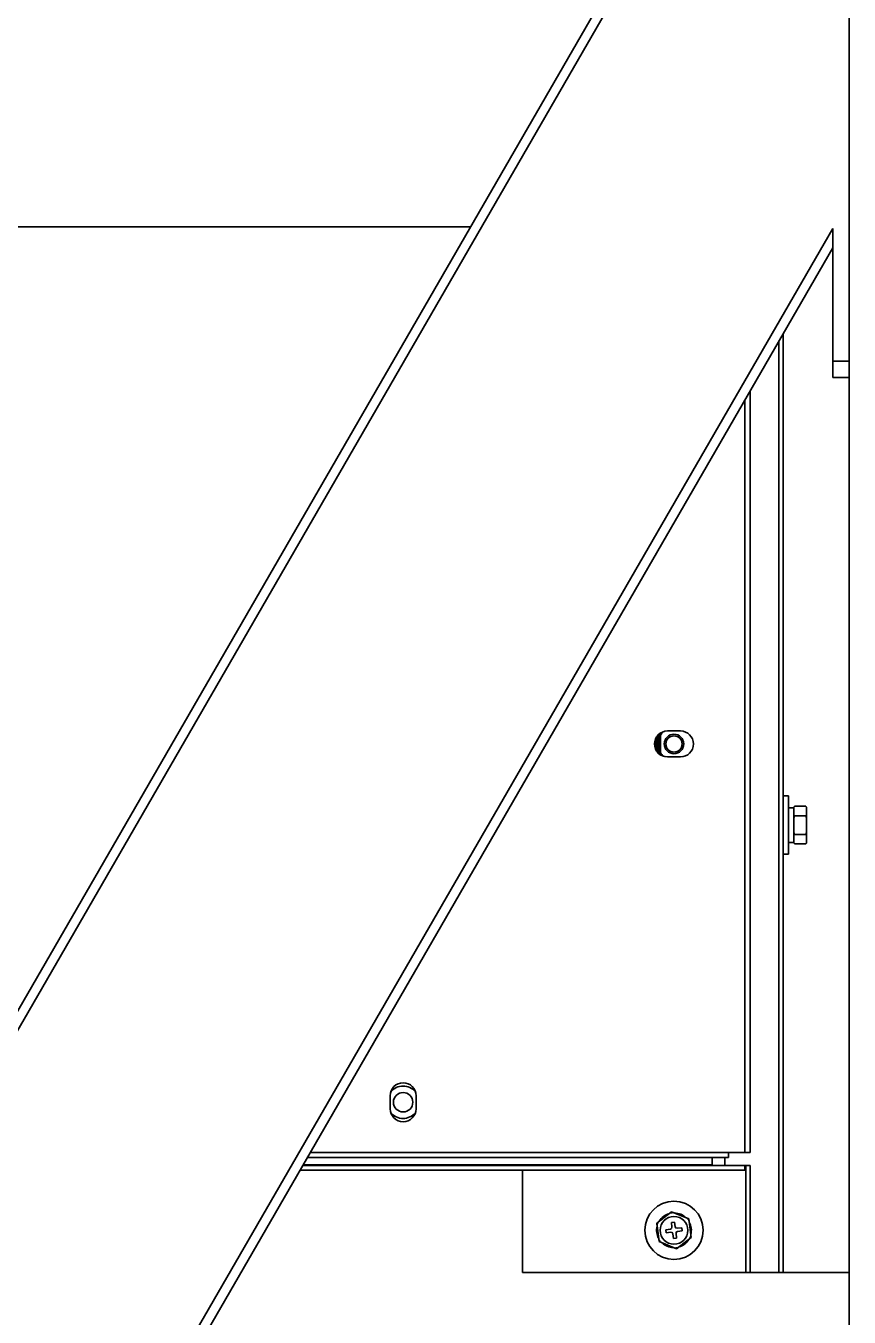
# Model space of a CAD drawing. Header units: millimetres. Extents: x 32496 to 166256, y 3504 to 23939.
# Drawn here: x 43995.8 to 44249.6, y 11218.8 to 11617.1 of the extents above; entities that cross this region are included whole.
import ezdxf

# ---------------------------------------------------------------- set-up
doc = ezdxf.new("R2010")
doc.units = ezdxf.units.MM
doc.layers.get('0').update_dxf_attribs({"lineweight": 35})

msp = doc.modelspace()

# ---------------------------------------------------------------- linework, layer by layer
at = {"linetype": 'Continuous'}
for p, q in [((44249.64, 11788.601), (44249.64, 11509.039)), ((44244.64, 11748.601), (43744.64, 10882.575)), ((44244.64, 11742.601), (43748.104, 10882.575)), ((43553.24, 11555.075), (44132.908, 11555.075)), ((44244.64, 11554.601), (43856.646, 10882.575)), ((44244.64, 11508.601), (44244.64, 11554.601)), ((44244.64, 11548.601), (43860.11, 10882.575)), ((44229.34, 11522.101), (44229.34, 11373.194)), ((44227.94, 11232.575), (44227.94, 11519.676)), ((44249.64, 11513.601), (44244.64, 11513.601)), ((44249.64, 11508.601), (44244.64, 11508.601)), ((44249.64, 11509.039), (44249.64, 10877.575)), ((44219.14, 11504.434), (44219.14, 11269.575)), ((44217.44, 11269.575), (44217.44, 11501.489)), ((44197.64, 11399.575), (44193.64, 11399.575)), ((44189.89, 11396.938), (44189.89, 11394.213)), ((44190.017, 11396.356), (44189.916, 11396.467)), ((44189.916, 11394.684), (44190.017, 11394.795)), ((44190.055, 11395.575), (44190.055, 11395.582)), ((44190.86, 11398.312), (44190.941, 11398.288)), ((44190.862, 11397.836), (44190.862, 11393.315)), ((44190.941, 11392.863), (44190.941, 11398.288)), ((44191.441, 11398.288), (44190.941, 11398.288)), ((44191.021, 11398.559), (44190.99, 11398.568)), ((44191.021, 11398.559), (44191.441, 11398.288)), ((44191.441, 11398.288), (44191.441, 11392.863)), ((44190.941, 11392.863), (44190.86, 11392.839)), ((44190.941, 11392.863), (44191.441, 11392.863)), ((44190.989, 11392.583), (44191.021, 11392.592)), ((44191.441, 11392.863), (44191.021, 11392.592)), ((44193.64, 11391.575), (44197.64, 11391.575)), ((44229.34, 11379.575), (44230.94, 11379.575)), ((44230.94, 11361.575), (44230.94, 11379.575)), ((44230.94, 11375.925), (44232.54, 11375.925)), ((44232.54, 11376.049), (44232.811, 11376.32)), ((44232.54, 11365.102), (44232.54, 11376.049)), ((44232.84, 11376.349), (44236.24, 11376.349)), ((44236.54, 11376.049), (44236.269, 11376.32)), ((44236.54, 11365.102), (44236.54, 11376.049)), ((44229.34, 11373.194), (44229.34, 11367.93)), ((44232.84, 11373.418), (44236.24, 11373.418)), ((44229.34, 11367.93), (44229.34, 11232.575)), ((44232.84, 11367.644), (44236.24, 11367.644)), ((44230.94, 11365.225), (44232.54, 11365.225)), ((44232.54, 11365.102), (44232.811, 11364.831)), ((44232.84, 11364.802), (44232.811, 11364.831)), ((44232.84, 11364.802), (44236.24, 11364.802)), ((44236.24, 11364.802), (44236.269, 11364.831)), ((44236.54, 11365.102), (44236.269, 11364.831)), ((44229.34, 11361.575), (44230.94, 11361.575)), ((44108.14, 11287.075), (44108.14, 11283.075)), ((44116.14, 11283.075), (44116.14, 11287.075)), ((44082.678, 11268.075), (44212.44, 11268.075)), ((44083.544, 11269.575), (44212.44, 11269.575)), ((44207.44, 11265.575), (44207.44, 11268.075)), ((44211.34, 11265.575), (44211.34, 11268.075)), ((44212.44, 11268.075), (44212.44, 11269.575)), ((44212.44, 11269.575), (44219.14, 11269.575)), ((44148.94, 11264.075), (44080.369, 11264.075)), ((44081.235, 11265.575), (44219.14, 11265.575)), ((44081.35, 11265.775), (44207.44, 11265.775)), ((44217.44, 11264.175), (44148.94, 11264.175)), ((44148.94, 11232.575), (44148.94, 11264.075)), ((44217.44, 11265.575), (44217.44, 11264.175)), ((44217.74, 11232.575), (44217.74, 11265.575)), ((44219.14, 11265.575), (44219.14, 11232.575)), ((44190.317, 11247.811), (44194.914, 11251.303)), ((44194.914, 11251.303), (44200.237, 11249.068)), ((44191.042, 11242.083), (44190.317, 11247.811)), ((44194.83, 11247.993), (44195.822, 11248.118)), ((44195.018, 11246.505), (44194.83, 11247.993)), ((44195.822, 11248.118), (44196.01, 11246.63)), ((44200.963, 11243.34), (44200.237, 11249.068)), ((44193.097, 11245.757), (44194.585, 11245.946)), ((44193.222, 11244.765), (44193.097, 11245.757)), ((44194.711, 11244.954), (44193.222, 11244.765)), ((44195.458, 11243.032), (44195.269, 11244.521)), ((44196.261, 11244.646), (44196.45, 11243.158)), ((44200.963, 11243.34), (44196.365, 11239.848)), ((44196.569, 11246.197), (44198.057, 11246.386)), ((44198.183, 11245.394), (44196.695, 11245.205)), ((44198.057, 11246.386), (44198.183, 11245.394)), ((44196.365, 11239.848), (44191.042, 11242.083)), ((44196.45, 11243.158), (44195.458, 11243.032)), ((44249.64, 11232.575), (44148.94, 11232.575))]:
    msp.add_line(p, q, dxfattribs=at)
for points in [[(44190.017, 11396.356), (44189.983, 11396.393), (44189.95, 11396.43), (44189.916, 11396.467)], [(44189.916, 11394.684), (44189.95, 11394.721), (44189.983, 11394.758), (44190.017, 11394.795)]]:
    msp.add_lwpolyline(points, dxfattribs=at)
for centre, radius in [((44195.64, 11395.575), 3), ((44195.64, 11395.575), 2.5), ((44112.14, 11285.075), 3), ((44195.64, 11245.575), 9), ((44195.64, 11245.575), 4.25)]:
    msp.add_circle(centre, radius, dxfattribs=at)
for centre, radius, start, end in [((44193.64, 11395.575), 4, 90, 270), ((44195.64, 11395.575), 5.499, 145.89281, 147.13569), ((44195.64, 11395.575), 4.999, 130.34481, 147.13569), ((44197.64, 11395.575), 4, 270, 90), ((44195.64, 11395.575), 5.792, 157.60848, 171.14788), ((44195.64, 11395.575), 5.792, 188.85212, 202.38476), ((44195.64, 11395.575), 5.585, 149.24232, 179.93768), ((44195.64, 11395.575), 5.585, 180, 210.76123), ((44195.64, 11395.575), 5.285, 154.67939, 205.32061), ((44191.369, 11398.32), 0.509, 163.91946, 180.8578), ((44195.64, 11395.575), 5.499, 212.86431, 214.09945), ((44195.64, 11395.575), 4.999, 212.86431, 229.65844), ((44235.355, 11373.758), 3.607, 140.8641, 141.28972), ((44236.676, 11372.57), 5.384, 135.43477, 135.87545), ((44232.402, 11372.569), 5.386, 44.12457, 44.56524), ((44233.726, 11373.759), 3.606, 38.71028, 39.13391), ((44112.14, 11287.075), 4, 0, 180), ((44112.14, 11285.075), 5, 40.41921, 139.58924), ((44112.14, 11283.075), 4, 180, 0), ((44112.14, 11285.075), 5, 220.41921, 319.58924), ((44195.64, 11245.575), 5.474, 151.22599, 163.21088), ((44195.64, 11245.575), 5.35, 106.37874, 148.05813), ((44195.64, 11245.575), 5.474, 91.22599, 103.21088), ((44195.64, 11245.575), 5.35, 46.37874, 88.05813), ((44195.64, 11245.575), 5.474, 31.22599, 43.21088), ((44195.64, 11245.575), 5.35, 346.37874, 28.05813), ((44195.64, 11245.575), 5.35, 166.37874, 208.05813), ((44194.522, 11246.442), 0.5, 277.21844, 7.21844), ((44194.773, 11244.458), 0.5, 7.21844, 97.21844), ((44196.506, 11246.693), 0.5, 187.21844, 277.21844), ((44196.757, 11244.709), 0.5, 97.21844, 187.21844), ((44195.64, 11245.575), 5.474, 331.22599, 343.21088), ((44195.64, 11245.575), 5.474, 211.22599, 223.21088), ((44195.64, 11245.575), 5.35, 226.37874, 268.05813), ((44195.64, 11245.575), 5.474, 271.22599, 283.21088), ((44195.64, 11245.575), 5.35, 286.37874, 328.05813)]:
    msp.add_arc(centre, radius, start, end, dxfattribs=at)
for points, knots in [([(44190.017, 11396.356), (44190.011, 11396.317), (44189.983, 11396.237), (44189.925, 11396.175), (44189.89, 11396.151)], [0, 0, 0, 0, 0.4840345, 1, 1, 1, 1]), ([(44190.017, 11394.795), (44190.011, 11394.835), (44189.983, 11394.914), (44189.925, 11394.976), (44189.89, 11395)], [0, 0, 0, 0, 0.4870421, 1, 1, 1, 1]), ([(44189.982, 11395.786), (44189.984, 11395.824), (44189.987, 11395.897), (44189.993, 11396.003), (44190, 11396.1), (44190.007, 11396.184), (44190.012, 11396.245), (44190.015, 11396.285), (44190.017, 11396.309), (44190.018, 11396.328), (44190.018, 11396.342), (44190.018, 11396.35), (44190.018, 11396.355), (44190.017, 11396.356)], [0, 0, 0, 0, 0.1964865, 0.3846809, 0.5567494, 0.706456, 0.8286292, 0.8782322, 0.9196984, 0.9527628, 0.9771907, 0.9928965, 1, 1, 1, 1]), ([(44190.017, 11394.795), (44190.018, 11394.796), (44190.018, 11394.801), (44190.018, 11394.809), (44190.018, 11394.823), (44190.017, 11394.842), (44190.015, 11394.866), (44190.012, 11394.906), (44190.007, 11394.967), (44190, 11395.051), (44189.993, 11395.148), (44189.987, 11395.254), (44189.984, 11395.327), (44189.982, 11395.365)], [0, 0, 0, 0, 0.0070922, 0.0227762, 0.0472013, 0.0802905, 0.1217895, 0.1714132, 0.2935698, 0.4432488, 0.6153365, 0.8035356, 1, 1, 1, 1]), ([(44190.862, 11397.836), (44190.862, 11397.877), (44190.862, 11398.035), (44190.861, 11398.194), (44190.86, 11398.312)], [0, 0, 0, 0, 0.2575485, 1, 1, 1, 1]), ([(44190.941, 11398.288), (44190.941, 11398.336), (44190.955, 11398.431), (44190.995, 11398.519), (44191.021, 11398.559)], [0, 0, 0, 0, 0.5, 1, 1, 1, 1]), ([(44190.88, 11392.69), (44190.876, 11392.702), (44190.864, 11392.751), (44190.859, 11392.801), (44190.86, 11392.839)], [0, 0, 0, 0, 0.2449643, 1, 1, 1, 1]), ([(44190.86, 11392.839), (44190.86, 11392.877), (44190.862, 11393.035), (44190.862, 11393.194), (44190.862, 11393.315)], [0, 0, 0, 0, 0.2366786, 1, 1, 1, 1]), ([(44190.941, 11392.863), (44190.941, 11392.815), (44190.955, 11392.72), (44190.995, 11392.632), (44191.021, 11392.592)], [0, 0, 0, 0, 0.5, 1, 1, 1, 1]), ([(44232.557, 11376.035), (44232.576, 11376.059), (44232.658, 11376.156), (44232.744, 11376.25), (44232.811, 11376.319)], [0, 0, 0, 0, 0.2454974, 1, 1, 1, 1]), ([(44236.523, 11376.035), (44236.503, 11376.059), (44236.422, 11376.156), (44236.336, 11376.25), (44236.269, 11376.319)], [0, 0, 0, 0, 0.2454956, 1, 1, 1, 1]), ([(44232.84, 11373.418), (44232.813, 11373.445), (44232.709, 11373.553), (44232.61, 11373.666), (44232.54, 11373.753)], [0, 0, 0, 0, 0.2552107, 1, 1, 1, 1]), ([(44236.24, 11373.418), (44236.267, 11373.445), (44236.371, 11373.553), (44236.47, 11373.666), (44236.54, 11373.753)], [0, 0, 0, 0, 0.2552115, 1, 1, 1, 1]), ([(44232.54, 11367.32), (44232.563, 11367.347), (44232.658, 11367.46), (44232.76, 11367.566), (44232.84, 11367.644)], [0, 0, 0, 0, 0.2444076, 1, 1, 1, 1]), ([(44236.54, 11367.32), (44236.517, 11367.347), (44236.421, 11367.46), (44236.319, 11367.566), (44236.24, 11367.644)], [0, 0, 0, 0, 0.2444076, 1, 1, 1, 1]), ([(44232.811, 11364.831), (44232.786, 11364.855), (44232.693, 11364.951), (44232.603, 11365.05), (44232.54, 11365.127)], [0, 0, 0, 0, 0.2550615, 1, 1, 1, 1]), ([(44236.269, 11364.831), (44236.293, 11364.855), (44236.387, 11364.951), (44236.476, 11365.05), (44236.54, 11365.127)], [0, 0, 0, 0, 0.2550625, 1, 1, 1, 1])]:
    msp.add_open_spline(points, degree=3, knots=knots, dxfattribs=at)
for points in [[(44232.54, 11372.758), (44232.631, 11372.982), (44232.732, 11373.202), (44232.84, 11373.418)], [(44236.54, 11372.758), (44236.449, 11372.982), (44236.348, 11373.202), (44236.24, 11373.418)], [(44232.84, 11367.644), (44232.732, 11367.861), (44232.631, 11368.08), (44232.54, 11368.304)], [(44236.24, 11367.644), (44236.348, 11367.861), (44236.449, 11368.08), (44236.54, 11368.304)]]:
    msp.add_open_spline(points, degree=3, dxfattribs=at)

doc.saveas('drawing.dxf')
